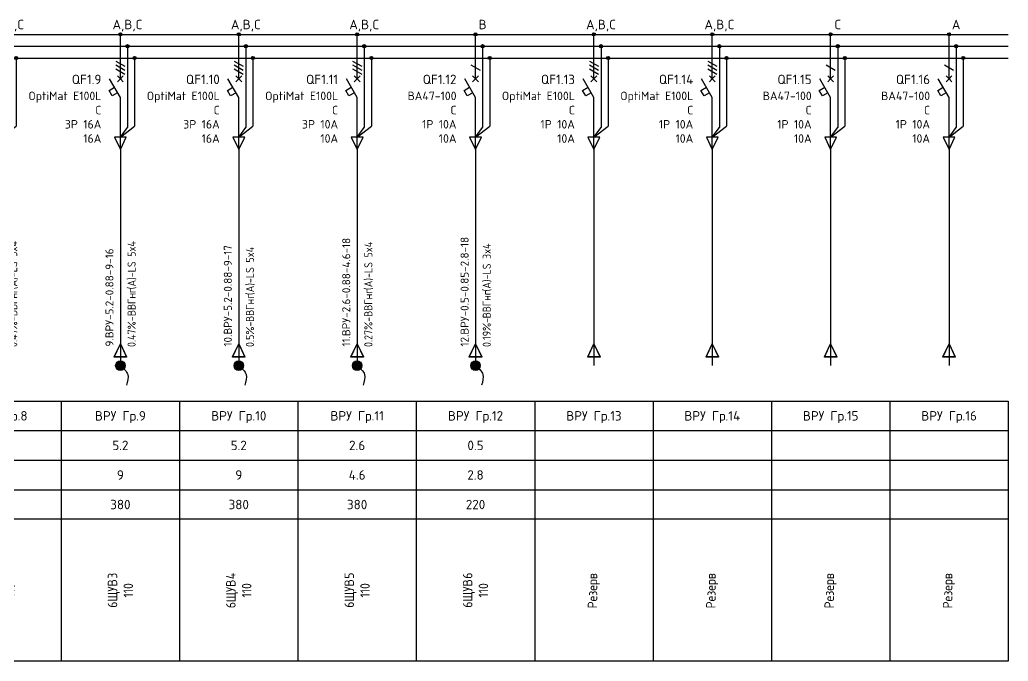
# Model space of a CAD drawing. Header units: millimetres. Extents: x -4379 to 694, y -18291 to 2656.
# Drawn here: x -2771.2 to -2562.4, y 197.5 to 333.1 of the extents above; entities that cross this region are included whole.
import ezdxf
from ezdxf.enums import TextEntityAlignment as Align

# ---------------------------------------------------------------- set-up
doc = ezdxf.new("R2010")
doc.units = ezdxf.units.MM
for name, color, linetype in [('Автомат защитный', 7, 'Continuous'), ('Принципиальная схема КТП -для ОДНОЛИНЕЙКИ', 7, 'Continuous'), ('ПРОВОДНИКИ', 7, 'Continuous'), ('Секция ППУ', 7, 'Continuous')]:
    doc.layers.add(name, color=color, linetype=linetype)
doc.layers.add('ЭС АВ', color=7, linetype='Continuous', lineweight=18)
doc.layers.add('ЭС рамка', color=7, linetype='Continuous', lineweight=18)
doc.styles.add('SLD_Style', font='isocpeur.ttf', dxfattribs={"width": 0.9})

# ---------------------------------------------------------------- blocks, each defined once
blk = doc.blocks.new('*U58')
h = blk.add_hatch(color=256)
h.dxf.hatch_style = 1
edge = h.paths.add_edge_path()
edge.add_ellipse((12.5, 132.5), major_axis=(0, 0.333), ratio=1, start_angle=0, end_angle=360)
h = blk.add_hatch(color=256)
h.dxf.hatch_style = 1
edge = h.paths.add_edge_path()
edge.add_ellipse((14, 130), major_axis=(0, 0.333), ratio=1, start_angle=0, end_angle=360)
h = blk.add_hatch(color=256)
h.dxf.hatch_style = 1
edge = h.paths.add_edge_path()
edge.add_ellipse((15.5, 127.5), major_axis=(0, 0.333), ratio=1, start_angle=0, end_angle=360)
at = {"lineweight": 30}
for p, q in [((14, 129.67), (14, 123.11)), ((15.5, 127.17), (15.5, 113.13)), ((14, 123.11), (14, 112.8)), ((0, 55), (25, 55)), ((0, 55), (0, 0)), ((25, 55), (25, 0)), ((0, 48.75), (25, 48.75)), ((0, 42.5), (25, 42.5)), ((0, 36.25), (25, 36.25))]:
    blk.add_line(p, q, dxfattribs=at)
at = {"layer": 'Автомат защитный', "lineweight": 30}
for p, q in [((12.5, 123.11), (12.5, 132.17)), ((11.54, 126.87), (13.46, 125.76)), ((11.54, 126.04), (13.46, 124.93)), ((11.54, 125.2), (13.46, 124.09)), ((10.1, 120.66), (11.26, 121.32)), ((12.5, 119.17), (10.22, 123.11)), ((10.77, 119.5), (10.1, 120.66)), ((11.92, 120.17), (10.77, 119.5)), ((12.5, 108.54), (12.5, 119.17))]:
    blk.add_line(p, q, dxfattribs=at)
blk.add_ellipse((12.5, 132.5), major_axis=(0, 0.333), ratio=1, start_param=-1.570796, end_param=4.712389, dxfattribs=at)
at = {"layer": 'Принципиальная схема КТП -для ОДНОЛИНЕЙКИ', "lineweight": 30}
for p, q in [((12.5, 108.54), (12.5, 99.73)), ((11.19, 64.32), (12.5, 67.06)), ((12.5, 67.06), (13.81, 64.32)), ((13.81, 64.32), (11.19, 64.32)), ((12.5, 64.32), (12.5, 62.5))]:
    blk.add_line(p, q, dxfattribs=at)
at = {"layer": 'ПРОВОДНИКИ', "lineweight": 30}
for p, q in [((12.5, 110.81), (15.5, 113.13)), ((12.5, 110.81), (14, 112.8)), ((13.75, 110.81), (11.25, 110.81)), ((11.25, 110.81), (12.5, 108.2)), ((12.5, 108.2), (13.75, 110.81)), ((11.19, 64.31), (12.5, 67.06)), ((12.5, 67.06), (13.81, 64.31)), ((13.81, 64.31), (11.19, 64.31))]:
    blk.add_line(p, q, dxfattribs=at)
at = {"layer": 'ПРОВОДНИКИ', "lineweight": 30, "ltscale": 100}
blk.add_line((12.5, 99.73), (12.5, 64.32), dxfattribs=at)
at = {"layer": 'ПРОВОДНИКИ', "color": 7, "linetype": 'Continuous', "lineweight": 30}
for centre in [(14, 130), (15.5, 127.5), (15.5, 127.5)]:
    blk.add_ellipse(centre, major_axis=(0, 0.333), ratio=1, start_param=-1.570796, end_param=4.712389, dxfattribs=at)
at = {"layer": 'ЭС АВ', "color": 7, "lineweight": 30}
for q in [(11.88, 123.74), (13.12, 123.74), (11.88, 122.49), (13.12, 122.49)]:
    blk.add_line((12.5, 123.11), q, dxfattribs=at)
at = {"layer": 'ЭС рамка', "color": 7, "linetype": 'Continuous', "lineweight": 30}
for p, q in [((0, 132.5), (12.17, 132.5)), ((12.83, 132.5), (25, 132.5))]:
    blk.add_line(p, q, dxfattribs=at)
at = {"layer": 'ЭС рамка', "color": 5, "linetype": 'Continuous', "lineweight": 30}
for p, q in [((0, 130), (13.67, 130)), ((14.33, 130), (25, 130))]:
    blk.add_line(p, q, dxfattribs=at)
at = {"layer": 'ЭС рамка', "color": 94, "linetype": 'Continuous', "lineweight": 30}
for p, q in [((0, 127.5), (15.17, 127.5)), ((15.83, 127.5), (25, 127.5))]:
    blk.add_line(p, q, dxfattribs=at)
at = {"layer": 'ЭС рамка', "lineweight": 30}
for p, q in [((25, 30), (0, 30)), ((25, 0), (0, 0))]:
    blk.add_line(p, q, dxfattribs=at)
at = {"style": 'SLD_Style'}
for tag, p in [('LABEL', (12.5, 51.88)), ('INSTALLEDPOWER', (12.5, 45.63)), ('CURRENT', (12.5, 39.37)), ('VOLTAGE', (12.5, 33.13))]:
    blk.add_attdef(tag, text='', height=2, dxfattribs=at).set_placement(p, align=Align.MIDDLE_CENTER)
blk.add_attdef('TEXT', text='', height=2, rotation=90, dxfattribs=at).set_placement((12.5, 15), align=Align.MIDDLE_CENTER)
at = {"layer": 'Автомат защитный', "style": 'SLD_Style'}
blk.add_attdef('PHASE', text='', height=2, dxfattribs=at).set_placement((14, 134.59), align=Align.MIDDLE_CENTER)
for tag, height, p in [('NUMBER', 2, (8.49, 122.99)), ('SWITCHTYPE', 1.8, (8.49, 119.5)), ('SWITCHRELEASE', 1.8, (8.49, 116.5)), ('SWITCHNOMINALCURRENT', 1.8, (8.49, 113.5)), ('SWITCHRELEASECURRENT', 1.8, (8.49, 110.5)), ('RCDTYPE', 1.8, (8.49, 107.5)), ('RCDSETPOINT', 1.8, (8.49, 104.5))]:
    blk.add_attdef(tag, text='', height=height, dxfattribs=at).set_placement(p, align=Align.MIDDLE_RIGHT)
blk.add_attdef('LINE_A', text='', height=1.7, rotation=90, dxfattribs=at).set_placement((10.19, 65.45), align=Align.MIDDLE_LEFT)
blk.add_attdef('LINE_B', text='', height=1.7, rotation=90, dxfattribs=at).set_placement((13.85, 65.45), align=Align.TOP_LEFT)
blk = doc.blocks.new('*U21')
at = {"linetype": 'ByBlock', "lineweight": 30}
h = blk.add_hatch(color=256, dxfattribs=at)
h.paths.add_polyline_path([(-0.4, 0.9, -0.414214), (0.92, 0.37), (0, -0.02)])
h.paths.add_polyline_path([(0.92, 0.37, -0.101228), (1, -0.02, -0.30039), (0.39, -0.94), (0, -0.02)])
h.paths.add_polyline_path([(-0.4, 0.9), (0.39, -0.94, -0.538), (-1, -0.02, -0.30039)])
blk.add_circle((0, -0.02), 1, dxfattribs=at)
blk.add_spline([(0, 0), (1.55, -1.88), (1.27, -4.16)], degree=3, dxfattribs=at)
blk = doc.blocks.new('*U57')
h = blk.add_hatch(color=256)
h.dxf.hatch_style = 1
edge = h.paths.add_edge_path()
edge.add_ellipse((12.5, 132.5), major_axis=(0, 0.333), ratio=1, start_angle=0, end_angle=360)
h = blk.add_hatch(color=256)
h.dxf.hatch_style = 1
edge = h.paths.add_edge_path()
edge.add_ellipse((14, 130), major_axis=(0, 0.333), ratio=1, start_angle=0, end_angle=360)
h = blk.add_hatch(color=256)
h.dxf.hatch_style = 1
edge = h.paths.add_edge_path()
edge.add_ellipse((15.5, 127.5), major_axis=(0, 0.333), ratio=1, start_angle=0, end_angle=360)
at = {"lineweight": 30}
for p, q in [((14, 129.67), (14, 123.11)), ((15.5, 127.17), (15.5, 113.13)), ((14, 123.11), (14, 112.8)), ((0, 55), (25, 55)), ((0, 55), (0, 0)), ((25, 55), (25, 0)), ((0, 48.75), (25, 48.75)), ((0, 42.5), (25, 42.5)), ((0, 36.25), (25, 36.25))]:
    blk.add_line(p, q, dxfattribs=at)
at = {"layer": 'Автомат защитный', "lineweight": 30}
for p, q in [((12.5, 123.11), (12.5, 132.17)), ((11.54, 126.04), (13.46, 124.93)), ((10.1, 120.66), (11.26, 121.32)), ((12.5, 119.17), (10.22, 123.11)), ((10.77, 119.5), (10.1, 120.66)), ((11.92, 120.17), (10.77, 119.5)), ((12.5, 108.54), (12.5, 119.17))]:
    blk.add_line(p, q, dxfattribs=at)
blk.add_ellipse((12.5, 132.5), major_axis=(0, 0.333), ratio=1, start_param=-1.570796, end_param=4.712389, dxfattribs=at)
at = {"layer": 'Принципиальная схема КТП -для ОДНОЛИНЕЙКИ', "lineweight": 30}
for p, q in [((12.5, 108.54), (12.5, 99.73)), ((11.19, 64.32), (12.5, 67.06)), ((12.5, 67.06), (13.81, 64.32)), ((13.81, 64.32), (11.19, 64.32)), ((12.5, 64.32), (12.5, 62.5))]:
    blk.add_line(p, q, dxfattribs=at)
at = {"layer": 'ПРОВОДНИКИ', "lineweight": 30}
for p, q in [((12.5, 110.81), (15.5, 113.13)), ((12.5, 110.81), (14, 112.8)), ((13.75, 110.81), (11.25, 110.81)), ((11.25, 110.81), (12.5, 108.2)), ((12.5, 108.2), (13.75, 110.81)), ((11.19, 64.31), (12.5, 67.06)), ((12.5, 67.06), (13.81, 64.31)), ((13.81, 64.31), (11.19, 64.31))]:
    blk.add_line(p, q, dxfattribs=at)
at = {"layer": 'ПРОВОДНИКИ', "lineweight": 30, "ltscale": 100}
blk.add_line((12.5, 99.73), (12.5, 64.32), dxfattribs=at)
at = {"layer": 'ПРОВОДНИКИ', "color": 7, "linetype": 'Continuous', "lineweight": 30}
for centre in [(14, 130), (15.5, 127.5), (15.5, 127.5)]:
    blk.add_ellipse(centre, major_axis=(0, 0.333), ratio=1, start_param=-1.570796, end_param=4.712389, dxfattribs=at)
at = {"layer": 'ЭС АВ', "color": 7, "lineweight": 30}
for q in [(11.88, 123.74), (13.12, 123.74), (11.88, 122.49), (13.12, 122.49)]:
    blk.add_line((12.5, 123.11), q, dxfattribs=at)
at = {"layer": 'ЭС рамка', "color": 7, "linetype": 'Continuous', "lineweight": 30}
for p, q in [((0, 132.5), (12.17, 132.5)), ((12.83, 132.5), (25, 132.5))]:
    blk.add_line(p, q, dxfattribs=at)
at = {"layer": 'ЭС рамка', "color": 5, "linetype": 'Continuous', "lineweight": 30}
for p, q in [((0, 130), (13.67, 130)), ((14.33, 130), (25, 130))]:
    blk.add_line(p, q, dxfattribs=at)
at = {"layer": 'ЭС рамка', "color": 94, "linetype": 'Continuous', "lineweight": 30}
for p, q in [((0, 127.5), (15.17, 127.5)), ((15.83, 127.5), (25, 127.5))]:
    blk.add_line(p, q, dxfattribs=at)
at = {"layer": 'ЭС рамка', "lineweight": 30}
for p, q in [((25, 30), (0, 30)), ((25, 0), (0, 0))]:
    blk.add_line(p, q, dxfattribs=at)
at = {"style": 'SLD_Style'}
for tag, p in [('LABEL', (12.5, 51.88)), ('INSTALLEDPOWER', (12.5, 45.63)), ('CURRENT', (12.5, 39.37)), ('VOLTAGE', (12.5, 33.13))]:
    blk.add_attdef(tag, text='', height=2, dxfattribs=at).set_placement(p, align=Align.MIDDLE_CENTER)
blk.add_attdef('TEXT', text='', height=2, rotation=90, dxfattribs=at).set_placement((12.5, 15), align=Align.MIDDLE_CENTER)
at = {"layer": 'Автомат защитный', "style": 'SLD_Style'}
blk.add_attdef('PHASE', text='', height=2, dxfattribs=at).set_placement((14, 134.59), align=Align.MIDDLE_CENTER)
for tag, height, p in [('NUMBER', 2, (8.49, 122.99)), ('SWITCHTYPE', 1.8, (8.49, 119.5)), ('SWITCHRELEASE', 1.8, (8.49, 116.5)), ('SWITCHNOMINALCURRENT', 1.8, (8.49, 113.5)), ('SWITCHRELEASECURRENT', 1.8, (8.49, 110.5)), ('RCDTYPE', 1.8, (8.49, 107.5)), ('RCDSETPOINT', 1.8, (8.49, 104.5))]:
    blk.add_attdef(tag, text='', height=height, dxfattribs=at).set_placement(p, align=Align.MIDDLE_RIGHT)
blk.add_attdef('LINE_A', text='', height=1.7, rotation=90, dxfattribs=at).set_placement((10.19, 65.45), align=Align.MIDDLE_LEFT)
blk.add_attdef('LINE_B', text='', height=1.7, rotation=90, dxfattribs=at).set_placement((13.85, 65.45), align=Align.TOP_LEFT)

msp = doc.modelspace()

# ---------------------------------------------------------------- block references
at = {"layer": 'Секция ППУ', "lineweight": 0}
ref = msp.add_blockref('*U58', (-2787.445, 197.456, -0.006), dxfattribs=at)
ref.add_attrib('LABEL', 'ВРУ Гр.8', dxfattribs={"layer": '0', "height": 2, "style": 'SLD_Style'}).set_placement((-2774.945, 249.331, -0.006), align=Align.MIDDLE_CENTER)
ref.add_attrib('INSTALLEDPOWER', '5.2', dxfattribs={"layer": '0', "height": 2, "style": 'SLD_Style'}).set_placement((-2774.945, 243.081, -0.006), align=Align.MIDDLE_CENTER)
ref.add_attrib('CURRENT', '9', dxfattribs={"layer": '0', "height": 2, "style": 'SLD_Style'}).set_placement((-2774.945, 236.831, -0.006), align=Align.MIDDLE_CENTER)
ref.add_attrib('VOLTAGE', '380', dxfattribs={"layer": '0', "height": 2, "style": 'SLD_Style'}).set_placement((-2774.945, 230.581, -0.006), align=Align.MIDDLE_CENTER)
ref.add_attrib('LINE_A', ' 8.ВРУ-5.2-0.88-9-16', dxfattribs={"layer": 'Автомат защитный', "height": 1.7, "rotation": 90, "style": 'SLD_Style'}).set_placement((-2777.251, 262.907, -0.006), align=Align.MIDDLE_LEFT)
ref.add_attrib('LINE_B_001', ' 0.47%%%-', (-2771.725, 262.907, -0.006), dxfattribs={"layer": 'Автомат защитный', "height": 1.7, "rotation": 90, "style": 'SLD_Style', "width": 0.9})
ref.add_attrib('PHASE', 'A,B,C', dxfattribs={"layer": 'Автомат защитный', "height": 2, "style": 'SLD_Style'}).set_placement((-2773.445, 332.047, -0.006), align=Align.MIDDLE_CENTER)
ref.add_attrib('NUMBER', 'QF1.8', dxfattribs={"layer": 'Автомат защитный', "height": 2, "style": 'SLD_Style'}).set_placement((-2778.956, 320.443, -0.006), align=Align.MIDDLE_RIGHT)
ref.add_attrib('SWITCHTYPE', 'OptiMat E100L', dxfattribs={"layer": 'Автомат защитный', "height": 1.8, "style": 'SLD_Style'}).set_placement((-2778.956, 316.956, -0.006), align=Align.MIDDLE_RIGHT)
ref.add_attrib('SWITCHRELEASE', 'C', dxfattribs={"layer": 'Автомат защитный', "height": 1.8, "style": 'SLD_Style'}).set_placement((-2778.956, 313.956, -0.006), align=Align.MIDDLE_RIGHT)
ref.add_attrib('SWITCHNOMINALCURRENT', '3Р 16А', dxfattribs={"layer": 'Автомат защитный', "height": 1.8, "style": 'SLD_Style'}).set_placement((-2778.956, 310.956, -0.006), align=Align.MIDDLE_RIGHT)
ref.add_attrib('SWITCHRELEASECURRENT', '16А', dxfattribs={"layer": 'Автомат защитный', "height": 1.8, "style": 'SLD_Style'}).set_placement((-2778.956, 307.956, -0.006), align=Align.MIDDLE_RIGHT)
ref.add_attrib('TEXT_001', '6', (-2775.612, 208.766, -0.006), dxfattribs={"layer": '0', "height": 2, "rotation": 90, "style": 'SLD_Style', "width": 0.9})
ref.add_attrib('LINE_B_002', 'ВВГнг', (-2771.725, 270.404, -0.006), dxfattribs={"layer": 'Автомат защитный', "height": 1.7, "rotation": 90, "style": 'SLD_Style', "width": 0.9})
ref.add_attrib('LINE_B_003', '(', (-2771.725, 276.065, -0.006), dxfattribs={"layer": 'Автомат защитный', "height": 1.7, "rotation": 90, "style": 'SLD_Style', "width": 0.9})
ref.add_attrib('LINE_B_004', 'А', (-2771.725, 276.677, -0.006), dxfattribs={"layer": 'Автомат защитный', "height": 1.7, "rotation": 90, "style": 'SLD_Style', "width": 0.9})
ref.add_attrib('LINE_B_005', ')-LS 5x4', (-2771.725, 278.054, -0.006), dxfattribs={"layer": 'Автомат защитный', "height": 1.7, "rotation": 90, "style": 'SLD_Style', "width": 0.9})
ref.add_attrib('TEXT_002', 'ЩУВ', (-2775.612, 210.026, -0.006), dxfattribs={"layer": '0', "height": 2, "rotation": 90, "style": 'SLD_Style', "width": 0.9})
ref.add_attrib('TEXT_003', '2', (-2775.612, 214.886, -0.006), dxfattribs={"layer": '0', "height": 2, "rotation": 90, "style": 'SLD_Style', "width": 0.9})
ref.add_attrib('TEXT_004', '110', (-2772.278, 210.926, -0.006), dxfattribs={"layer": '0', "height": 2, "rotation": 90, "style": 'SLD_Style', "width": 0.9})
ref = msp.add_blockref('*U58', (-2762.445, 197.456, -0.006), dxfattribs=at)
ref.add_attrib('LABEL', 'ВРУ Гр.9', dxfattribs={"layer": '0', "height": 2, "style": 'SLD_Style'}).set_placement((-2749.945, 249.331, -0.006), align=Align.MIDDLE_CENTER)
ref.add_attrib('INSTALLEDPOWER', '5.2', dxfattribs={"layer": '0', "height": 2, "style": 'SLD_Style'}).set_placement((-2749.945, 243.081, -0.006), align=Align.MIDDLE_CENTER)
ref.add_attrib('CURRENT', '9', dxfattribs={"layer": '0', "height": 2, "style": 'SLD_Style'}).set_placement((-2749.945, 236.831, -0.006), align=Align.MIDDLE_CENTER)
ref.add_attrib('VOLTAGE', '380', dxfattribs={"layer": '0', "height": 2, "style": 'SLD_Style'}).set_placement((-2749.945, 230.581, -0.006), align=Align.MIDDLE_CENTER)
ref.add_attrib('LINE_A', ' 9.ВРУ-5.2-0.88-9-16', dxfattribs={"layer": 'Автомат защитный', "height": 1.7, "rotation": 90, "style": 'SLD_Style'}).set_placement((-2752.251, 262.907, -0.006), align=Align.MIDDLE_LEFT)
ref.add_attrib('LINE_B_001', ' 0.47%%%-', (-2746.725, 262.907, -0.006), dxfattribs={"layer": 'Автомат защитный', "height": 1.7, "rotation": 90, "style": 'SLD_Style', "width": 0.9})
ref.add_attrib('PHASE', 'A,B,C', dxfattribs={"layer": 'Автомат защитный', "height": 2, "style": 'SLD_Style'}).set_placement((-2748.445, 332.047, -0.006), align=Align.MIDDLE_CENTER)
ref.add_attrib('NUMBER', 'QF1.9', dxfattribs={"layer": 'Автомат защитный', "height": 2, "style": 'SLD_Style'}).set_placement((-2753.956, 320.443, -0.006), align=Align.MIDDLE_RIGHT)
ref.add_attrib('SWITCHTYPE', 'OptiMat E100L', dxfattribs={"layer": 'Автомат защитный', "height": 1.8, "style": 'SLD_Style'}).set_placement((-2753.956, 316.956, -0.006), align=Align.MIDDLE_RIGHT)
ref.add_attrib('SWITCHRELEASE', 'C', dxfattribs={"layer": 'Автомат защитный', "height": 1.8, "style": 'SLD_Style'}).set_placement((-2753.956, 313.956, -0.006), align=Align.MIDDLE_RIGHT)
ref.add_attrib('SWITCHNOMINALCURRENT', '3Р 16А', dxfattribs={"layer": 'Автомат защитный', "height": 1.8, "style": 'SLD_Style'}).set_placement((-2753.956, 310.956, -0.006), align=Align.MIDDLE_RIGHT)
ref.add_attrib('SWITCHRELEASECURRENT', '16А', dxfattribs={"layer": 'Автомат защитный', "height": 1.8, "style": 'SLD_Style'}).set_placement((-2753.956, 307.956, -0.006), align=Align.MIDDLE_RIGHT)
ref.add_attrib('TEXT_001', '6', (-2750.612, 208.766, -0.006), dxfattribs={"layer": '0', "height": 2, "rotation": 90, "style": 'SLD_Style', "width": 0.9})
ref.add_attrib('LINE_B_002', 'ВВГнг', (-2746.725, 270.404, -0.006), dxfattribs={"layer": 'Автомат защитный', "height": 1.7, "rotation": 90, "style": 'SLD_Style', "width": 0.9})
ref.add_attrib('LINE_B_003', '(', (-2746.725, 276.065, -0.006), dxfattribs={"layer": 'Автомат защитный', "height": 1.7, "rotation": 90, "style": 'SLD_Style', "width": 0.9})
ref.add_attrib('LINE_B_004', 'А', (-2746.725, 276.677, -0.006), dxfattribs={"layer": 'Автомат защитный', "height": 1.7, "rotation": 90, "style": 'SLD_Style', "width": 0.9})
ref.add_attrib('LINE_B_005', ')-LS 5x4', (-2746.725, 278.054, -0.006), dxfattribs={"layer": 'Автомат защитный', "height": 1.7, "rotation": 90, "style": 'SLD_Style', "width": 0.9})
ref.add_attrib('TEXT_002', 'ЩУВ', (-2750.612, 210.026, -0.006), dxfattribs={"layer": '0', "height": 2, "rotation": 90, "style": 'SLD_Style', "width": 0.9})
ref.add_attrib('TEXT_003', '3', (-2750.612, 214.886, -0.006), dxfattribs={"layer": '0', "height": 2, "rotation": 90, "style": 'SLD_Style', "width": 0.9})
ref.add_attrib('TEXT_004', '110', (-2747.278, 210.926, -0.006), dxfattribs={"layer": '0', "height": 2, "rotation": 90, "style": 'SLD_Style', "width": 0.9})
ref = msp.add_blockref('*U58', (-2737.445, 197.456, -0.006), dxfattribs=at)
ref.add_attrib('LABEL', 'ВРУ Гр.10', dxfattribs={"layer": '0', "height": 2, "style": 'SLD_Style'}).set_placement((-2724.945, 249.331, -0.006), align=Align.MIDDLE_CENTER)
ref.add_attrib('INSTALLEDPOWER', '5.2', dxfattribs={"layer": '0', "height": 2, "style": 'SLD_Style'}).set_placement((-2724.945, 243.081, -0.006), align=Align.MIDDLE_CENTER)
ref.add_attrib('CURRENT', '9', dxfattribs={"layer": '0', "height": 2, "style": 'SLD_Style'}).set_placement((-2724.945, 236.831, -0.006), align=Align.MIDDLE_CENTER)
ref.add_attrib('VOLTAGE', '380', dxfattribs={"layer": '0', "height": 2, "style": 'SLD_Style'}).set_placement((-2724.945, 230.581, -0.006), align=Align.MIDDLE_CENTER)
ref.add_attrib('LINE_A', ' 10.ВРУ-5.2-0.88-9-17', dxfattribs={"layer": 'Автомат защитный', "height": 1.7, "rotation": 90, "style": 'SLD_Style'}).set_placement((-2727.251, 262.907, -0.006), align=Align.MIDDLE_LEFT)
ref.add_attrib('LINE_B_001', ' 0.5%%%-', (-2721.725, 262.907, -0.006), dxfattribs={"layer": 'Автомат защитный', "height": 1.7, "rotation": 90, "style": 'SLD_Style', "width": 0.9})
ref.add_attrib('PHASE', 'A,B,C', dxfattribs={"layer": 'Автомат защитный', "height": 2, "style": 'SLD_Style'}).set_placement((-2723.445, 332.047, -0.006), align=Align.MIDDLE_CENTER)
ref.add_attrib('NUMBER', 'QF1.10', dxfattribs={"layer": 'Автомат защитный', "height": 2, "style": 'SLD_Style'}).set_placement((-2728.956, 320.443, -0.006), align=Align.MIDDLE_RIGHT)
ref.add_attrib('SWITCHTYPE', 'OptiMat E100L', dxfattribs={"layer": 'Автомат защитный', "height": 1.8, "style": 'SLD_Style'}).set_placement((-2728.956, 316.956, -0.006), align=Align.MIDDLE_RIGHT)
ref.add_attrib('SWITCHRELEASE', 'C', dxfattribs={"layer": 'Автомат защитный', "height": 1.8, "style": 'SLD_Style'}).set_placement((-2728.956, 313.956, -0.006), align=Align.MIDDLE_RIGHT)
ref.add_attrib('SWITCHNOMINALCURRENT', '3Р 16А', dxfattribs={"layer": 'Автомат защитный', "height": 1.8, "style": 'SLD_Style'}).set_placement((-2728.956, 310.956, -0.006), align=Align.MIDDLE_RIGHT)
ref.add_attrib('SWITCHRELEASECURRENT', '16А', dxfattribs={"layer": 'Автомат защитный', "height": 1.8, "style": 'SLD_Style'}).set_placement((-2728.956, 307.956, -0.006), align=Align.MIDDLE_RIGHT)
ref.add_attrib('TEXT_001', '6', (-2725.612, 208.676, -0.006), dxfattribs={"layer": '0', "height": 2, "rotation": 90, "style": 'SLD_Style', "width": 0.9})
ref.add_attrib('LINE_B_002', 'ВВГнг', (-2721.725, 269.18, -0.006), dxfattribs={"layer": 'Автомат защитный', "height": 1.7, "rotation": 90, "style": 'SLD_Style', "width": 0.9})
ref.add_attrib('LINE_B_003', '(', (-2721.725, 274.841, -0.006), dxfattribs={"layer": 'Автомат защитный', "height": 1.7, "rotation": 90, "style": 'SLD_Style', "width": 0.9})
ref.add_attrib('LINE_B_004', 'А', (-2721.725, 275.453, -0.006), dxfattribs={"layer": 'Автомат защитный', "height": 1.7, "rotation": 90, "style": 'SLD_Style', "width": 0.9})
ref.add_attrib('LINE_B_005', ')-LS 5x4', (-2721.725, 276.83, -0.006), dxfattribs={"layer": 'Автомат защитный', "height": 1.7, "rotation": 90, "style": 'SLD_Style', "width": 0.9})
ref.add_attrib('TEXT_002', 'ЩУВ', (-2725.612, 209.936, -0.006), dxfattribs={"layer": '0', "height": 2, "rotation": 90, "style": 'SLD_Style', "width": 0.9})
ref.add_attrib('TEXT_003', '4', (-2725.612, 214.796, -0.006), dxfattribs={"layer": '0', "height": 2, "rotation": 90, "style": 'SLD_Style', "width": 0.9})
ref.add_attrib('TEXT_004', '110', (-2722.278, 210.926, -0.006), dxfattribs={"layer": '0', "height": 2, "rotation": 90, "style": 'SLD_Style', "width": 0.9})
ref = msp.add_blockref('*U58', (-2712.445, 197.456, -0.006), dxfattribs=at)
ref.add_attrib('LABEL', 'ВРУ Гр.11', dxfattribs={"layer": '0', "height": 2, "style": 'SLD_Style'}).set_placement((-2699.945, 249.331, -0.006), align=Align.MIDDLE_CENTER)
ref.add_attrib('INSTALLEDPOWER', '2.6', dxfattribs={"layer": '0', "height": 2, "style": 'SLD_Style'}).set_placement((-2699.945, 243.081, -0.006), align=Align.MIDDLE_CENTER)
ref.add_attrib('CURRENT', '4.6', dxfattribs={"layer": '0', "height": 2, "style": 'SLD_Style'}).set_placement((-2699.945, 236.831, -0.006), align=Align.MIDDLE_CENTER)
ref.add_attrib('VOLTAGE', '380', dxfattribs={"layer": '0', "height": 2, "style": 'SLD_Style'}).set_placement((-2699.945, 230.581, -0.006), align=Align.MIDDLE_CENTER)
ref.add_attrib('LINE_A', ' 11.ВРУ-2.6-0.88-4.6-18', dxfattribs={"layer": 'Автомат защитный', "height": 1.7, "rotation": 90, "style": 'SLD_Style'}).set_placement((-2702.251, 262.907, -0.006), align=Align.MIDDLE_LEFT)
ref.add_attrib('LINE_B_001', ' 0.27%%%-', (-2696.725, 262.907, -0.006), dxfattribs={"layer": 'Автомат защитный', "height": 1.7, "rotation": 90, "style": 'SLD_Style', "width": 0.9})
ref.add_attrib('PHASE', 'A,B,C', dxfattribs={"layer": 'Автомат защитный', "height": 2, "style": 'SLD_Style'}).set_placement((-2698.445, 332.047, -0.006), align=Align.MIDDLE_CENTER)
ref.add_attrib('NUMBER', 'QF1.11', dxfattribs={"layer": 'Автомат защитный', "height": 2, "style": 'SLD_Style'}).set_placement((-2703.956, 320.443, -0.006), align=Align.MIDDLE_RIGHT)
ref.add_attrib('SWITCHTYPE', 'OptiMat E100L', dxfattribs={"layer": 'Автомат защитный', "height": 1.8, "style": 'SLD_Style'}).set_placement((-2703.956, 316.956, -0.006), align=Align.MIDDLE_RIGHT)
ref.add_attrib('SWITCHRELEASE', 'C', dxfattribs={"layer": 'Автомат защитный', "height": 1.8, "style": 'SLD_Style'}).set_placement((-2703.956, 313.956, -0.006), align=Align.MIDDLE_RIGHT)
ref.add_attrib('SWITCHNOMINALCURRENT', '3Р 10А', dxfattribs={"layer": 'Автомат защитный', "height": 1.8, "style": 'SLD_Style'}).set_placement((-2703.956, 310.956, -0.006), align=Align.MIDDLE_RIGHT)
ref.add_attrib('SWITCHRELEASECURRENT', '10А', dxfattribs={"layer": 'Автомат защитный', "height": 1.8, "style": 'SLD_Style'}).set_placement((-2703.956, 307.956, -0.006), align=Align.MIDDLE_RIGHT)
ref.add_attrib('TEXT_001', '6', (-2700.612, 208.766, -0.006), dxfattribs={"layer": '0', "height": 2, "rotation": 90, "style": 'SLD_Style', "width": 0.9})
ref.add_attrib('LINE_B_002', 'ВВГнг', (-2696.725, 270.251, -0.006), dxfattribs={"layer": 'Автомат защитный', "height": 1.7, "rotation": 90, "style": 'SLD_Style', "width": 0.9})
ref.add_attrib('LINE_B_003', '(', (-2696.725, 275.912, -0.006), dxfattribs={"layer": 'Автомат защитный', "height": 1.7, "rotation": 90, "style": 'SLD_Style', "width": 0.9})
ref.add_attrib('LINE_B_004', 'А', (-2696.725, 276.524, -0.006), dxfattribs={"layer": 'Автомат защитный', "height": 1.7, "rotation": 90, "style": 'SLD_Style', "width": 0.9})
ref.add_attrib('LINE_B_005', ')-LS 5x4', (-2696.725, 277.901, -0.006), dxfattribs={"layer": 'Автомат защитный', "height": 1.7, "rotation": 90, "style": 'SLD_Style', "width": 0.9})
ref.add_attrib('TEXT_002', 'ЩУВ', (-2700.612, 210.026, -0.006), dxfattribs={"layer": '0', "height": 2, "rotation": 90, "style": 'SLD_Style', "width": 0.9})
ref.add_attrib('TEXT_003', '5', (-2700.612, 214.886, -0.006), dxfattribs={"layer": '0', "height": 2, "rotation": 90, "style": 'SLD_Style', "width": 0.9})
ref.add_attrib('TEXT_004', '110', (-2697.278, 210.926, -0.006), dxfattribs={"layer": '0', "height": 2, "rotation": 90, "style": 'SLD_Style', "width": 0.9})
ref = msp.add_blockref('*U57', (-2687.445, 197.456, -0.006), dxfattribs=at)
ref.add_attrib('LABEL', 'ВРУ Гр.12', dxfattribs={"layer": '0', "height": 2, "style": 'SLD_Style'}).set_placement((-2674.945, 249.331, -0.006), align=Align.MIDDLE_CENTER)
ref.add_attrib('INSTALLEDPOWER', '0.5', dxfattribs={"layer": '0', "height": 2, "style": 'SLD_Style'}).set_placement((-2674.945, 243.081, -0.006), align=Align.MIDDLE_CENTER)
ref.add_attrib('CURRENT', '2.8', dxfattribs={"layer": '0', "height": 2, "style": 'SLD_Style'}).set_placement((-2674.945, 236.831, -0.006), align=Align.MIDDLE_CENTER)
ref.add_attrib('VOLTAGE', '220', dxfattribs={"layer": '0', "height": 2, "style": 'SLD_Style'}).set_placement((-2674.945, 230.581, -0.006), align=Align.MIDDLE_CENTER)
ref.add_attrib('LINE_A', ' 12.ВРУ-0.5-0.85-2.8-18', dxfattribs={"layer": 'Автомат защитный', "height": 1.7, "rotation": 90, "style": 'SLD_Style'}).set_placement((-2677.251, 262.907, -0.006), align=Align.MIDDLE_LEFT)
ref.add_attrib('LINE_B_001', ' 0.19%%%-', (-2671.725, 262.907, -0.006), dxfattribs={"layer": 'Автомат защитный', "height": 1.7, "rotation": 90, "style": 'SLD_Style', "width": 0.9})
ref.add_attrib('PHASE', 'B', dxfattribs={"layer": 'Автомат защитный', "height": 2, "style": 'SLD_Style'}).set_placement((-2673.445, 332.047, -0.006), align=Align.MIDDLE_CENTER)
ref.add_attrib('NUMBER', 'QF1.12', dxfattribs={"layer": 'Автомат защитный', "height": 2, "style": 'SLD_Style'}).set_placement((-2678.956, 320.443, -0.006), align=Align.MIDDLE_RIGHT)
ref.add_attrib('SWITCHTYPE', 'ВА47-100', dxfattribs={"layer": 'Автомат защитный', "height": 1.8, "style": 'SLD_Style'}).set_placement((-2678.956, 316.956, -0.006), align=Align.MIDDLE_RIGHT)
ref.add_attrib('SWITCHRELEASE', 'C', dxfattribs={"layer": 'Автомат защитный', "height": 1.8, "style": 'SLD_Style'}).set_placement((-2678.956, 313.956, -0.006), align=Align.MIDDLE_RIGHT)
ref.add_attrib('SWITCHNOMINALCURRENT', '1Р 10А', dxfattribs={"layer": 'Автомат защитный', "height": 1.8, "style": 'SLD_Style'}).set_placement((-2678.956, 310.956, -0.006), align=Align.MIDDLE_RIGHT)
ref.add_attrib('SWITCHRELEASECURRENT', '10А', dxfattribs={"layer": 'Автомат защитный', "height": 1.8, "style": 'SLD_Style'}).set_placement((-2678.956, 307.956, -0.006), align=Align.MIDDLE_RIGHT)
ref.add_attrib('TEXT_001', '6', (-2675.612, 208.766, -0.006), dxfattribs={"layer": '0', "height": 2, "rotation": 90, "style": 'SLD_Style', "width": 0.9})
ref.add_attrib('LINE_B_002', 'ВВГнг', (-2671.725, 269.945, -0.006), dxfattribs={"layer": 'Автомат защитный', "height": 1.7, "rotation": 90, "style": 'SLD_Style', "width": 0.9})
ref.add_attrib('LINE_B_003', '(', (-2671.725, 275.606, -0.006), dxfattribs={"layer": 'Автомат защитный', "height": 1.7, "rotation": 90, "style": 'SLD_Style', "width": 0.9})
ref.add_attrib('LINE_B_004', 'А', (-2671.725, 276.218, -0.006), dxfattribs={"layer": 'Автомат защитный', "height": 1.7, "rotation": 90, "style": 'SLD_Style', "width": 0.9})
ref.add_attrib('LINE_B_005', ')-LS 3x4', (-2671.725, 277.595, -0.006), dxfattribs={"layer": 'Автомат защитный', "height": 1.7, "rotation": 90, "style": 'SLD_Style', "width": 0.9})
ref.add_attrib('TEXT_002', 'ЩУВ', (-2675.612, 210.026, -0.006), dxfattribs={"layer": '0', "height": 2, "rotation": 90, "style": 'SLD_Style', "width": 0.9})
ref.add_attrib('TEXT_003', '6', (-2675.612, 214.886, -0.006), dxfattribs={"layer": '0', "height": 2, "rotation": 90, "style": 'SLD_Style', "width": 0.9})
ref.add_attrib('TEXT_004', '110', (-2672.278, 210.926, -0.006), dxfattribs={"layer": '0', "height": 2, "rotation": 90, "style": 'SLD_Style', "width": 0.9})
ref = msp.add_blockref('*U58', (-2662.445, 197.456, -0.006), dxfattribs=at)
ref.add_attrib('LABEL', 'ВРУ Гр.13', dxfattribs={"layer": '0', "height": 2, "style": 'SLD_Style'}).set_placement((-2649.945, 249.331, -0.006), align=Align.MIDDLE_CENTER)
ref.add_attrib('PHASE', 'A,B,C', dxfattribs={"layer": 'Автомат защитный', "height": 2, "style": 'SLD_Style'}).set_placement((-2648.445, 332.047, -0.006), align=Align.MIDDLE_CENTER)
ref.add_attrib('NUMBER', 'QF1.13', dxfattribs={"layer": 'Автомат защитный', "height": 2, "style": 'SLD_Style'}).set_placement((-2653.956, 320.443, -0.006), align=Align.MIDDLE_RIGHT)
ref.add_attrib('SWITCHTYPE', 'OptiMat E100L', dxfattribs={"layer": 'Автомат защитный', "height": 1.8, "style": 'SLD_Style'}).set_placement((-2653.956, 316.956, -0.006), align=Align.MIDDLE_RIGHT)
ref.add_attrib('SWITCHRELEASE', 'C', dxfattribs={"layer": 'Автомат защитный', "height": 1.8, "style": 'SLD_Style'}).set_placement((-2653.956, 313.956, -0.006), align=Align.MIDDLE_RIGHT)
ref.add_attrib('SWITCHNOMINALCURRENT', '1Р 10А', dxfattribs={"layer": 'Автомат защитный', "height": 1.8, "style": 'SLD_Style'}).set_placement((-2653.956, 310.956, -0.006), align=Align.MIDDLE_RIGHT)
ref.add_attrib('SWITCHRELEASECURRENT', '10А', dxfattribs={"layer": 'Автомат защитный', "height": 1.8, "style": 'SLD_Style'}).set_placement((-2653.956, 307.956, -0.006), align=Align.MIDDLE_RIGHT)
ref.add_attrib('TEXT_001', 'Резерв', (-2649.245, 208.631, -0.006), dxfattribs={"layer": '0', "height": 2, "rotation": 90, "style": 'SLD_Style', "width": 0.9})
ref = msp.add_blockref('*U58', (-2637.445, 197.456, -0.006), dxfattribs=at)
ref.add_attrib('LABEL', 'ВРУ Гр.14', dxfattribs={"layer": '0', "height": 2, "style": 'SLD_Style'}).set_placement((-2624.945, 249.331, -0.006), align=Align.MIDDLE_CENTER)
ref.add_attrib('PHASE', 'A,B,C', dxfattribs={"layer": 'Автомат защитный', "height": 2, "style": 'SLD_Style'}).set_placement((-2623.445, 332.047, -0.006), align=Align.MIDDLE_CENTER)
ref.add_attrib('NUMBER', 'QF1.14', dxfattribs={"layer": 'Автомат защитный', "height": 2, "style": 'SLD_Style'}).set_placement((-2628.956, 320.443, -0.006), align=Align.MIDDLE_RIGHT)
ref.add_attrib('SWITCHTYPE', 'OptiMat E100L', dxfattribs={"layer": 'Автомат защитный', "height": 1.8, "style": 'SLD_Style'}).set_placement((-2628.956, 316.956, -0.006), align=Align.MIDDLE_RIGHT)
ref.add_attrib('SWITCHRELEASE', 'C', dxfattribs={"layer": 'Автомат защитный', "height": 1.8, "style": 'SLD_Style'}).set_placement((-2628.956, 313.956, -0.006), align=Align.MIDDLE_RIGHT)
ref.add_attrib('SWITCHNOMINALCURRENT', '1Р 10А', dxfattribs={"layer": 'Автомат защитный', "height": 1.8, "style": 'SLD_Style'}).set_placement((-2628.956, 310.956, -0.006), align=Align.MIDDLE_RIGHT)
ref.add_attrib('SWITCHRELEASECURRENT', '10А', dxfattribs={"layer": 'Автомат защитный', "height": 1.8, "style": 'SLD_Style'}).set_placement((-2628.956, 307.956, -0.006), align=Align.MIDDLE_RIGHT)
ref.add_attrib('TEXT_001', 'Резерв', (-2624.245, 208.631, -0.006), dxfattribs={"layer": '0', "height": 2, "rotation": 90, "style": 'SLD_Style', "width": 0.9})
ref = msp.add_blockref('*U57', (-2612.445, 197.456, -0.006), dxfattribs=at)
ref.add_attrib('LABEL', 'ВРУ Гр.15', dxfattribs={"layer": '0', "height": 2, "style": 'SLD_Style'}).set_placement((-2599.945, 249.331, -0.006), align=Align.MIDDLE_CENTER)
ref.add_attrib('PHASE', 'C', dxfattribs={"layer": 'Автомат защитный', "height": 2, "style": 'SLD_Style'}).set_placement((-2598.445, 332.047, -0.006), align=Align.MIDDLE_CENTER)
ref.add_attrib('NUMBER', 'QF1.15', dxfattribs={"layer": 'Автомат защитный', "height": 2, "style": 'SLD_Style'}).set_placement((-2603.956, 320.443, -0.006), align=Align.MIDDLE_RIGHT)
ref.add_attrib('SWITCHTYPE', 'ВА47-100', dxfattribs={"layer": 'Автомат защитный', "height": 1.8, "style": 'SLD_Style'}).set_placement((-2603.956, 316.956, -0.006), align=Align.MIDDLE_RIGHT)
ref.add_attrib('SWITCHRELEASE', 'C', dxfattribs={"layer": 'Автомат защитный', "height": 1.8, "style": 'SLD_Style'}).set_placement((-2603.956, 313.956, -0.006), align=Align.MIDDLE_RIGHT)
ref.add_attrib('SWITCHNOMINALCURRENT', '1Р 10А', dxfattribs={"layer": 'Автомат защитный', "height": 1.8, "style": 'SLD_Style'}).set_placement((-2603.956, 310.956, -0.006), align=Align.MIDDLE_RIGHT)
ref.add_attrib('SWITCHRELEASECURRENT', '10А', dxfattribs={"layer": 'Автомат защитный', "height": 1.8, "style": 'SLD_Style'}).set_placement((-2603.956, 307.956, -0.006), align=Align.MIDDLE_RIGHT)
ref.add_attrib('TEXT_001', 'Резерв', (-2599.245, 208.631, -0.006), dxfattribs={"layer": '0', "height": 2, "rotation": 90, "style": 'SLD_Style', "width": 0.9})
ref = msp.add_blockref('*U57', (-2587.445, 197.456, -0.006), dxfattribs=at)
ref.add_attrib('LABEL', 'ВРУ Гр.16', dxfattribs={"layer": '0', "height": 2, "style": 'SLD_Style'}).set_placement((-2574.945, 249.331, -0.006), align=Align.MIDDLE_CENTER)
ref.add_attrib('PHASE', 'A', dxfattribs={"layer": 'Автомат защитный', "height": 2, "style": 'SLD_Style'}).set_placement((-2573.445, 332.047, -0.006), align=Align.MIDDLE_CENTER)
ref.add_attrib('NUMBER', 'QF1.16', dxfattribs={"layer": 'Автомат защитный', "height": 2, "style": 'SLD_Style'}).set_placement((-2578.956, 320.443, -0.006), align=Align.MIDDLE_RIGHT)
ref.add_attrib('SWITCHTYPE', 'ВА47-100', dxfattribs={"layer": 'Автомат защитный', "height": 1.8, "style": 'SLD_Style'}).set_placement((-2578.956, 316.956, -0.006), align=Align.MIDDLE_RIGHT)
ref.add_attrib('SWITCHRELEASE', 'C', dxfattribs={"layer": 'Автомат защитный', "height": 1.8, "style": 'SLD_Style'}).set_placement((-2578.956, 313.956, -0.006), align=Align.MIDDLE_RIGHT)
ref.add_attrib('SWITCHNOMINALCURRENT', '1Р 10А', dxfattribs={"layer": 'Автомат защитный', "height": 1.8, "style": 'SLD_Style'}).set_placement((-2578.956, 310.956, -0.006), align=Align.MIDDLE_RIGHT)
ref.add_attrib('SWITCHRELEASECURRENT', '10А', dxfattribs={"layer": 'Автомат защитный', "height": 1.8, "style": 'SLD_Style'}).set_placement((-2578.956, 307.956, -0.006), align=Align.MIDDLE_RIGHT)
ref.add_attrib('TEXT_001', 'Резерв', (-2574.245, 208.631, -0.006), dxfattribs={"layer": '0', "height": 2, "rotation": 90, "style": 'SLD_Style', "width": 0.9})
for p in [(-2749.945, 259.956, -0.006), (-2724.945, 259.956, -0.006), (-2699.945, 259.956, -0.006), (-2674.945, 259.956, -0.006)]:
    msp.add_blockref('*U21', p, dxfattribs=at)

doc.saveas('drawing.dxf')
